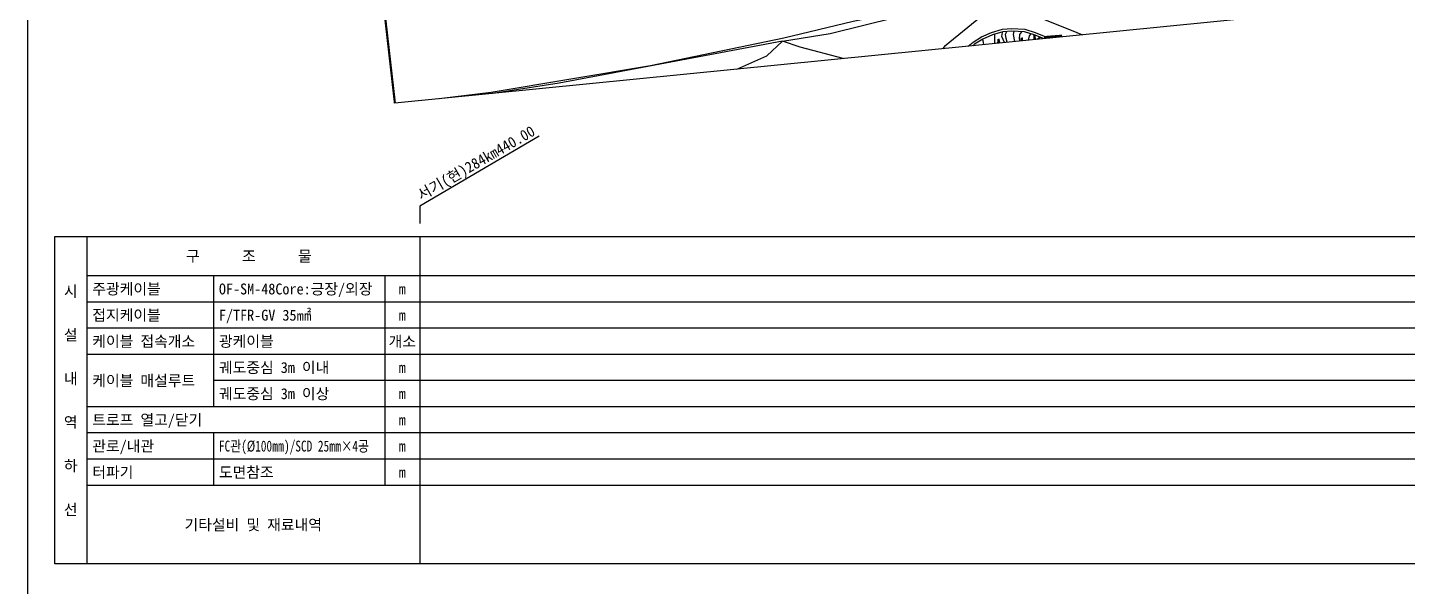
# Model space of a CAD drawing. Header units: millimetres. Extents: x 7782 to 8578, y 1103 to 1809.
# Drawn here: x 7781.9 to 8097.9, y 1281.7 to 1409.8 of the extents above; entities that cross this region are included whole.
import ezdxf
from ezdxf.enums import TextEntityAlignment as Align
from ezdxf.xclip import XClip

# ---------------------------------------------------------------- set-up
doc = ezdxf.new("R2010")
doc.units = ezdxf.units.MM
doc.header["$LTSCALE"] = 10
doc.header["$MEASUREMENT"] = 0
doc.header["$XCLIPFRAME"] = 2
doc.linetypes.add('A-CENTR01', pattern=[2, 1.25, -0.25, 0.25, -0.25])
for name, color, linetype in [('TN-MACL', 6, 'A-CENTR01'), ('TT-TABL-LIN1', 4, 'Continuous'), ('TT-TABL-LIN2', 1, 'Continuous'), ('TT-TABL-TEX1', 6, 'Continuous'), ('TT-TABL-TEX2', 3, 'Continuous'), ('TZ-BASE', 253, 'Continuous'), ('TZ-LEAL', 1, 'Continuous'), ('TZ-LEAT', 3, 'Continuous')]:
    doc.layers.add(name, color=color, linetype=linetype)
doc.layers.add('TX-PAPR', color=2, linetype='Continuous', plot=False)
doc.styles.get("Standard").update_dxf_attribs({"font": 'GulimChe.ttf'})

# ---------------------------------------------------------------- blocks, each defined once
blk = doc.blocks.new('JD-FCHJF5CGNX')
at = {"layer": 'TZ-BASE'}
for points, elevation in [([(106.15, -66.96), (105.89, -68.68), (105.65, -72.64), (106.23, -74.6), (107.89, -76.97), (113.17, -84), (113.27, -84.15), (115.91, -87.45), (129.91, -103.76), (131.83, -105.82), (133.73, -107.58), (135.7, -109.22), (136.01, -109.41), (136.23, -109.47), (136.43, -109.38), (136.66, -109.16), (137.02, -108.66), (137.65, -107.4), (139.54, -102.74), (140.23, -100.94), (141.39, -98.11), (141.84, -96.33), (142.08, -93.92), (142.17, -89.03), (144.04, -79.79), (145.03, -71.27), (143.26, -60.6), (143.12, -59.87)], 53), ([(145.75, -58.76), (145.75, -60.63), (146.38, -64.71), (147.53, -71.82)], 54), ([(148.34, -61.12), (147.47, -59.28), (147.62, -58.3), (147.53, -58.21)], 55), ([(149.06, -61.63), (148.42, -59.72), (148.29, -58.73), (148.6, -58.09)], 56), ([(150.76, -61.8), (150.15, -58.79), (150.25, -58.03)], 57), ([(153.03, -63.58), (151.76, -60.81), (151.51, -59.81), (151.55, -58.8), (152.04, -58.14)], 58), ([(154.37, -64.02), (153.59, -61.09), (153.55, -60.07), (153.81, -59.08), (154.16, -58.66)], 59), ([(154.8, -62.97), (155.06, -60.96), (155.4, -60.01), (156.18, -59.41)], 60), ([(96.19, -69.65), (96.97, -71.05), (99.18, -74.07), (100.62, -75.75), (101.2, -76.96), (101.48, -78.01), (102.4, -80.3), (103.33, -82.28), (105.1, -85.4), (107.56, -89.15), (111.76, -94.91), (120.94, -106.78), (125.68, -112.65), (128.45, -115.67), (131.05, -118.17), (133.19, -119.89), (134.93, -121.14), (140.01, -124.88), (141.19, -125.59), (141.49, -125.72), (141.77, -125.74), (141.99, -125.61), (142.34, -125.22), (142.73, -124.51), (143.39, -123.11), (143.7, -122.15), (143.87, -121.02), (144.49, -115.8), (144.89, -113.37), (145.88, -109.13), (147.02, -105.14), (149.16, -98.64), (149.25, -98.15), (149.4, -96.54), (150.17, -88.68), (151.63, -73.02), (151.79, -69.51), (151.67, -66.72), (150.76, -61.8)], 57), ([(98.63, -70.39), (99.8, -72.65), (101.24, -74.33), (102.48, -75.97), (103.5, -77.53), (104.13, -79.29), (105.3, -81.9), (107, -84.84), (109.54, -88.66), (113.69, -94.27), (122.36, -105.35), (127.04, -111.04), (129.67, -113.78), (132.24, -116.14), (134.33, -117.78), (139.23, -120.97), (139.69, -121.23), (139.95, -121.28), (140.13, -121.23), (140.35, -121.03), (140.62, -120.6), (140.85, -120), (142.41, -113.1), (143.27, -110.02), (143.81, -108.12), (145.34, -103.64), (147.06, -98.72), (147.25, -97.81), (147.92, -89.2), (150.16, -72.22), (150.22, -67.08), (149.69, -63.14), (149.06, -61.63)], 56), ([(101.25, -70.17), (101.79, -71.53), (102.52, -73.34), (104.54, -75.96), (105.27, -76.88), (105.85, -78.31), (106.09, -79.11), (106.98, -81.1), (108.57, -83.76), (111.19, -87.64), (115.06, -92.89), (123.9, -104.09), (127.71, -108.67), (130.12, -111.16), (131.4, -112.31), (133.53, -114.1), (135.81, -115.79), (136.96, -116.47), (137.63, -116.74), (138.06, -116.8), (138.34, -116.73), (138.56, -116.57), (138.81, -116.3), (139.12, -115.64), (139.59, -114.27), (143.08, -103.74), (143.19, -103.46), (144.98, -98.81), (145.36, -97.11), (145.53, -94.71), (145.5, -91.5), (148.16, -76.77), (149.25, -71.36), (149.57, -66.68), (149.36, -63.66), (148.34, -61.12)], 55), ([(108.87, -67.7), (108.36, -69.1), (108.31, -71.7), (110.11, -76.26), (114.38, -82.49), (114.96, -83.32), (117.04, -85.76), (124.75, -94.15), (130.26, -100.45), (132.49, -102.81), (134.31, -104.6), (135.24, -105.42), (135.62, -105.63), (135.89, -105.65), (136.15, -105.47), (136.45, -105.13), (136.82, -104.49), (137.6, -102.71), (139.52, -97.83), (140.04, -96.14), (140.34, -93.97), (140.47, -90.06), (141.02, -86.64), (142.57, -81.02), (142.9, -79.16), (143.29, -74.22), (143.56, -68.45), (143.32, -67.45), (141.18, -62.89), (140.72, -61.43)], 52), ([(110.63, -68.32), (110.43, -69.17), (111.29, -71.71), (112.2, -74.88), (112.56, -76.72), (113.16, -78.13), (116.32, -81.98), (117.34, -83.24), (119.82, -85.77), (125.1, -90.05), (128.05, -95.47), (132.94, -99.64), (134.07, -100.7), (134.65, -101.14), (135.14, -101.36), (135.43, -101.41), (135.72, -101.26), (135.98, -101.02), (136.34, -100.44), (137.8, -97.07), (138.15, -96.03), (138.51, -94.31), (138.72, -92.01), (138.74, -91.54), (139.48, -86.31), (141.13, -81.36), (142.14, -75.67), (142.25, -71.53), (142.37, -70.01), (142.53, -68.18), (141.9, -66.53), (140.91, -65.12), (139.89, -63.48), (139.23, -62.65)], 51), ([(138.47, -63.28), (139.17, -64.73), (140.52, -66.23), (141.5, -67.97), (141.62, -68.98), (141.22, -70.95), (141.4, -74.99), (140.88, -79.08), (138.77, -85.98), (138.15, -88.95), (135.67, -95.72), (135.04, -96.53), (134.23, -97.14), (133.27, -97.45), (132.25, -97.29), (130.46, -96.31), (129.82, -95.5), (129.51, -94.54), (129.08, -91.47), (128.38, -89.56), (127.28, -87.86), (126.51, -87.2), (123.79, -85.83), (122.25, -84.5), (120.88, -82.98), (114.3, -77.59), (114.04, -76.62), (114.1, -73.57), (112.79, -69.75), (112.22, -68.93), (112.24, -68.89)], 50)]:
    blk.add_lwpolyline(points, dxfattribs=dict(at, elevation=elevation))
for points in [[(324.91, -30.01, 49.61), (282, -32.74, 50.53), (246.15, -35.52, 51.3), (227.7, -37.95, 52.43), (201.55, -42.24, 53.32), (154.7, -49.36, 54.52), (145.42, -49.57, 54.6), (132.61, -51.89, 54.68), (113.43, -55.84, 54.45), (97.55, -59.66, 54.94), (67.02, -65.94, 56.08), (30.52, -72.09, 57.04), (8.5, -74.73, 56.4)], [(146.13, -50.87, 48.46), (164.63, -58.32, 64.27), (182.5, -65.86, 73.3), (192.48, -66.9, 76.15), (199.03, -66.93, 77.04), (203.66, -66.5, 77.02), (207.57, -65.43, 76.86), (220.52, -59.86, 72.06), (244.21, -43.45, 55.01), (249.36, -38.34, 51.45), (249.55, -36.85, 51.05)], [(131.13, -72.59, 46.54), (133.02, -69.14, 47.45), (136.29, -64.66, 49.29), (137.9, -63, 49.9), (140.91, -60.53, 51.42), (142.84, -59.36, 52.59), (145.1, -58.35, 53.96), (147.58, -57.59, 55.41), (149.76, -57.42, 56.84), (152.76, -57.6, 58.44), (155.11, -58.35, 59.97), (174.67, -66.15, 69.78), (183.86, -69.12, 73.8), (187.57, -69.74, 75.1), (192.76, -69.86, 76.25), (197.58, -69.63, 77.14), (201.98, -68.95, 77.36), (211.93, -66.55, 75.97), (217.4, -64.69, 74.15), (226.96, -58.56, 68.72), (238.84, -47.88, 59.2), (243.86, -44.37, 55.66)], [(244.15, -44.88, 55.66), (239.2, -48.34, 59.2), (227.31, -59.02, 68.72), (217.65, -65.22, 74.15), (212.11, -67.11, 75.97), (202.09, -69.53, 77.36), (197.64, -70.21, 77.14), (192.77, -70.44, 76.25), (187.51, -70.32, 75.1), (183.72, -69.68, 73.8), (174.48, -66.69, 69.78), (154.9, -58.9, 59.97), (152.65, -58.17, 58.44), (149.77, -58, 56.84), (147.69, -58.16, 55.41), (145.3, -58.89, 53.96), (143.11, -59.88, 52.59), (141.24, -61.01, 51.42), (138.29, -63.42, 49.9), (136.73, -65.04, 49.29), (133.52, -69.45, 47.45), (131.64, -72.87, 46.54)], [(124.84, -67.68, 48.12), (114.35, -65.17, 50.35), (101.25, -61.69, 54.51), (97.25, -60.35, 54.82), (108.13, -58.56, 55.13), (123.25, -54.82, 54.93), (131.19, -53.22, 54.68), (146.13, -50.87, 54.91), (141.71, -55.5, 52.58), (134.32, -61.54, 49.39), (131.1, -64.98, 48.3)], [(97.25, -60.35, 54.82), (46.08, -69.93, 56.77), (14.28, -74.89, 57.27), (8.54, -75.07, 56.59)], [(9.05, -79.5, 59.75), (13.49, -80.52, 60.83), (22, -83.03, 63.38), (31.76, -84.47, 65.69), (38.23, -84.77, 67.6), (45.25, -84.31, 67.91), (50.49, -83.43, 68.1), (55.37, -82.06, 67.95), (62.58, -79.71, 66.97), (75.29, -74.25, 63.84), (85.67, -67.22, 60.14), (93.64, -63.65, 56.92), (97.25, -60.35, 54.82)], [(129.74, -73.22, 46.58), (117.81, -70.06, 48.5), (109.05, -66.99, 51.69), (104.67, -65.79, 53.55), (101.37, -65.53, 54.82), (97.27, -65.73, 56.18), (93.68, -66.68, 57.85), (88.32, -68.69, 60.07), (68.33, -77.63, 65.82), (60.18, -80.98, 67.68), (53.24, -83.12, 68.14), (45.92, -84.53, 68.06), (35.61, -85.21, 66.86), (18.8, -82.76, 62.03), (9.16, -80.47, 58.93)], [(9.25, -81.24, 59), (18.67, -83.48, 62.03), (35.59, -85.95, 66.86), (46.02, -85.25, 68.06), (53.41, -83.84, 68.14), (60.43, -81.67, 67.68), (68.61, -78.3, 65.82), (88.59, -69.36, 60.07), (93.9, -67.38, 57.85), (97.38, -66.45, 56.18), (101.37, -66.27, 54.82), (104.55, -66.52, 53.55), (108.83, -67.69, 51.69), (117.59, -70.76, 48.5), (129.55, -73.93, 46.58)]]:
    blk.add_polyline3d(points, dxfattribs=at)
blk.add_text('수성구', height=5, rotation=4.5054, dxfattribs=at).set_placement((143.99, -65.43, 138.05))
blk = doc.blocks.new('JD-경부고속하선표_190503')
at = {"layer": 'TT-TABL-LIN1'}
blk.add_lwpolyline([(2, 114), (785.58, 114), (785.58, 39), (2, 39)], close=True, dxfattribs=at)
at = {"layer": 'TT-TABL-LIN2'}
for p, q in [((85.58, 114), (85.58, 39)), ((77.58, 105), (77.58, 57))]:
    blk.add_line(p, q, dxfattribs=at)
for points in [[(9.33, 114), (9.33, 39)], [(785.58, 105), (9.33, 105)], [(38.33, 105), (38.33, 75)], [(785.58, 99), (9.33, 99)], [(785.58, 93), (9.33, 93)], [(785.58, 87), (9.33, 87)], [(785.58, 81), (38.33, 81)], [(785.58, 75), (9.33, 75)], [(785.58, 69), (9.33, 69)], [(38.33, 69), (38.33, 57)], [(785.58, 63), (9.33, 63)], [(785.58, 57), (9.33, 57)]]:
    blk.add_lwpolyline(points, dxfattribs=at)
at = {"layer": 'TT-TABL-TEX1'}
for s, p in [('구      조      물', (46.45, 109.5)), ('시', (5.66, 101.5)), ('설', (5.66, 91.5)), ('내', (5.66, 81.5)), ('역', (5.66, 71.5)), ('하', (5.66, 61.5)), ('선', (5.66, 51.5))]:
    blk.add_text(s, height=2.5, rotation=0, dxfattribs=at).set_placement(p, align=Align.MIDDLE)
at = {"layer": 'TT-TABL-TEX2'}
for s, p in [('주광케이블', (10.59, 102)), ('OF-SM-48Core:긍장/외장', (39.59, 102)), ('접지케이블', (10.59, 96)), ('F/TFR-GV 35㎟', (39.59, 96)), ('케이블 접속개소', (10.59, 90)), ('광케이블', (39.59, 90)), ('궤도중심 3m 이내', (39.59, 84)), ('케이블 매설루트', (10.59, 81)), ('궤도중심 3m 이상', (39.59, 78)), ('트로프 열고/닫기', (10.59, 72)), ('관로/내관', (10.59, 66)), ('터파기', (10.59, 60)), ('도면참조', (39.59, 60))]:
    blk.add_text(s, height=2.5, rotation=0, dxfattribs=at).set_placement(p, align=Align.MIDDLE_LEFT)
for s, p in [('m', (81.58, 102)), ('m', (81.58, 96)), ('m', (81.58, 96)), ('개소', (81.58, 90)), ('m', (81.58, 84)), ('m', (81.58, 78)), ('m', (81.58, 72)), ('m', (81.58, 66)), ('m', (81.58, 60)), ('기타설비 및 재료내역', (47.45, 48))]:
    blk.add_text(s, height=2.5, rotation=0, dxfattribs=at).set_placement(p, align=Align.MIDDLE)
at = {"layer": 'TT-TABL-TEX2', "width": 0.8}
blk.add_text('FC관(Ø100㎜)/SCD 25㎜×4공', height=2.5, rotation=0, dxfattribs=at).set_placement((39.59, 66), align=Align.MIDDLE_LEFT)

msp = doc.modelspace()

# ---------------------------------------------------------------- linework, layer by layer
at = {"layer": 'TN-MACL', "const_width": 0.5}
msp.add_lwpolyline([(7866, 1392.44), (7849.04, 1541.49)], dxfattribs=at)
at = {"layer": 'TX-PAPR'}
msp.add_lwpolyline([(7781.89, 1103.05), (8577.89, 1103.05), (8577.89, 1619.05), (7781.89, 1619.05)], close=True, dxfattribs=at)
at = {"layer": 'TX-PAPR', "flags": 128}
msp.add_lwpolyline([(8534.24, 1393.95), (8333.46, 1425.74), (8218.8, 1427.55), (7866, 1392.44), (7849.04, 1541.49), (8212.53, 1577.67), (8346.43, 1575.56), (8571.06, 1539.99), (8534.24, 1393.95)], dxfattribs=at)
at = {"layer": 'TZ-LEAL'}
msp.add_lwpolyline([(7899.07, 1384.9), (7871.68, 1368.87), (7871.68, 1364.87)], dxfattribs=at)

# ---------------------------------------------------------------- block references
at = {"layer": 'TT-TABL-LIN2'}
msp.add_blockref('JD-경부고속하선표_190503', (7786.11, 1247.87), dxfattribs=at)
at = {"layer": 'TZ-BASE'}
ref = msp.add_blockref('JD-FCHJF5CGNX', (7857.52, 1466.97), dxfattribs=at)
XClip(ref).set_block_clipping_path([(676.7182880347, -73.0184777296), (475.9393539433, -41.2233870279), (361.2814925293, -39.4163198931), (8.4814334429, -74.5264229504), (-8.4814334428, 74.5264229504), (355.0155153617, 110.7010635291), (488.9166336806, 108.5907127233), (713.5473948341, 73.0184777298)])

# ---------------------------------------------------------------- texts
at = {"layer": 'TZ-LEAT'}
msp.add_text('서기(현)284km440.00', height=2.5, rotation=30, dxfattribs=at).set_placement((7885.18, 1377.66), align=Align.CENTER)
msp.add_text('서기(현)284km440.00', height=2.5, rotation=30, dxfattribs=at).set_placement((7885.18, 1377.66), align=Align.CENTER)

doc.saveas('drawing.dxf')
